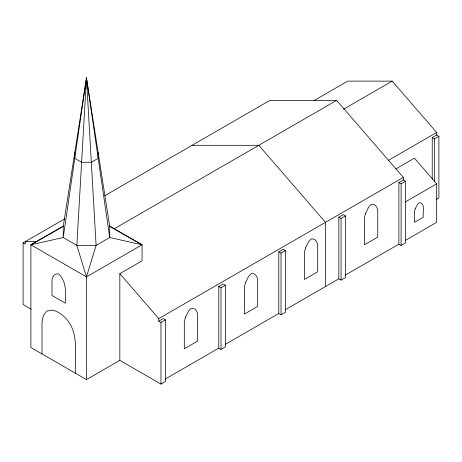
<?xml version="1.0" encoding="UTF-8"?>
<svg xmlns="http://www.w3.org/2000/svg" width="462" height="462" viewBox="0 0 462 462"><rect width="100%" height="100%" fill="white"/><g stroke="black" fill="none" stroke-linecap="round" stroke-linejoin="round"><path stroke-width="0.69" d="M86.325 80.059L86.469 77.911L109.713 226.403L109.713 237.52L96.096 245.38L76.842 245.38L63.23 237.52L30.885 244.802L30.885 347.499L86.469 379.597L119.825 360.337L160.961 384.089L165.408 381.52L165.408 319.9L163.184 318.618L158.737 321.182L158.737 318.618L119.825 273.683L142.059 260.845L142.059 244.802L109.321 225.901M86.764 82.207L86.469 77.911L63.23 237.52L63.23 226.403L86.469 77.911L109.713 237.52L142.059 244.802L86.469 276.894L30.885 244.802L63.363 226.051M86.469 276.894L96.096 245.38L86.469 77.911L76.842 245.38L86.469 276.894L86.469 379.597M31.202 309.176L23.1 304.498L23.1 242.873L64.674 218.873M104.649 195.796L269.912 100.381L336.619 100.381L403.326 177.402L403.326 179.972L398.879 182.542L398.879 244.161L345.16 275.173M314.01 100.595L347.736 81.121L392.203 81.121L436.677 132.473L436.677 135.043L432.23 137.607L432.23 179.169M114.264 228.754L336.619 100.381M343.485 109.251L392.203 81.121M388.582 160.239L436.677 132.473M432.23 137.607L434.453 138.895L438.9 136.325L438.9 197.944L436.122 199.549M395.911 168.849L414.443 158.148L436.677 183.824L436.677 222.338L405.174 240.523M158.737 318.618L403.326 177.402M218.769 348.146L218.769 286.521L223.215 283.957L225.439 285.239L225.439 346.858L220.992 349.428L218.769 348.146L165.055 379.158M278.805 313.484L278.805 251.859L283.252 249.295L285.476 250.577L285.476 312.197L281.029 314.766L278.805 313.484L225.092 344.496M338.842 278.823L338.842 217.204L343.289 214.634L345.512 215.916L345.512 277.535L341.066 280.105L338.842 278.823L285.118 309.84M158.737 321.182L160.961 322.47L165.408 319.9M218.769 286.521L220.992 287.809L225.439 285.239M278.805 251.859L281.029 253.147L285.476 250.577M338.842 217.204L341.066 218.486L345.512 215.916M398.879 182.542L401.103 183.824L405.549 181.254L405.549 242.879L401.103 245.443L398.879 244.161M405.174 202.01L436.677 183.824M30.885 244.802L63.23 226.403M192.088 145.311L258.795 145.311L325.502 222.338L325.502 286.527M36.85 241.591L25.323 241.591L25.323 244.161L23.1 242.873M109.713 226.403L142.059 244.802M436.677 135.043L438.9 136.325M403.326 179.972L405.549 181.254M434.453 138.895L434.453 181.168M401.103 183.824L401.103 245.443M341.066 218.486L341.066 280.105M281.029 253.147L281.029 314.766M220.992 287.809L220.992 349.428M160.961 322.47L160.961 384.089M119.825 273.683L119.825 360.337M98.181 152.714L98.181 158.316L91.32 162.278L81.624 162.278L74.763 158.316L74.763 152.714M75.352 373.175C74.636 354.504 79.759 332.011 64.824 317.279A27.674 15.974 60 0 0 52.529 310.181L46.887 311.03L43.44 315.246L42.002 321.823L42.002 353.921M185.418 317.33L184.303 321.569L184.303 348.787L197.649 341.083L197.649 313.865L196.535 310.914L195.091 309.182L193.312 308.281L190.979 308.345L188.64 310.978L185.418 317.33M245.455 282.675L244.34 286.908L244.34 314.125L257.68 306.422L257.68 279.204L256.572 276.253L255.128 274.52L253.349 273.62L251.01 273.683L248.677 276.316L245.455 282.675M305.486 248.013L304.377 252.246L304.377 279.464L317.717 271.76L317.717 244.542L316.609 241.591L315.159 239.859L313.38 238.958L311.047 239.027L308.714 241.655L305.486 248.013M365.523 213.352L364.414 217.585L364.414 244.802L377.754 237.098L377.754 209.881L376.64 206.93L375.196 205.197L373.417 204.302L371.084 204.366L368.745 206.993L365.523 213.352M415.182 208.812L414.443 211.636L414.443 222.338L423.336 217.204C422.343 212.791 425.785 205.267 420.443 202.783L418.89 202.824L417.33 204.579L415.182 208.812M53.118 276.507L52.004 279.464L52.004 295.507L65.35 303.211C65.696 293.249 66.759 281.416 58.674 273.943L56.341 273.879L54.562 274.774L53.118 276.507"/></g></svg>
